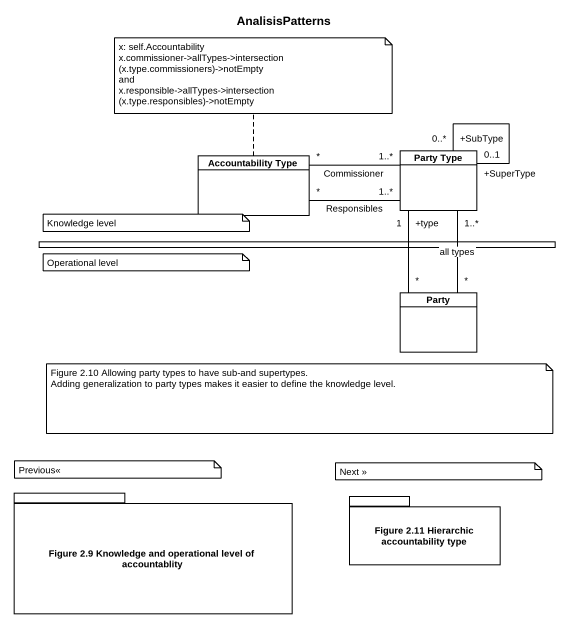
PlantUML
@startuml
title AnalisisPatterns
allowmixing
hide circle
hide empty members
class "Accountability Type" as Accountability_Type
class "Party Type" as Party_Type
rectangle " " as rectangle1
class Party
package "Figure 2.9 Knowledge and operational level of accountablity" as Figure_2_9_Knowledge_and {
}
package "Figure 2.11 Hierarchic accountability type" as Figure_2_11_Hierarchic {
}
Accountability_Type "*" -right- "1..*" Party_Type : Commissioner
Accountability_Type "*" -right- "1..*" Party_Type : Responsibles
Party_Type "+SuperType\n0..1" -- "+SubType\n0..*" Party_Type
Party_Type "1..*" -- "*" Party : all types
Party "*" -up- "+type\n1" Party_Type
note top of Accountability_Type
  x: self.Accountability
  x.commissioner->allTypes->intersection (x.type.commissioners)->notEmpty
  and
  x.responsible->allTypes->intersection (x.type.responsibles)->notEmpty
end note
note as N2
  Knowledge level
end note
note as N3
  Operational level
end note
note as N4
  Figure 2.10 Allowing party types to have sub-and supertypes.
  Adding generalization to party types makes it easier to define the knowledge level.
end note
note as N5
  Previous<<
end note
note as N6
  Next >>
end note
@enduml
